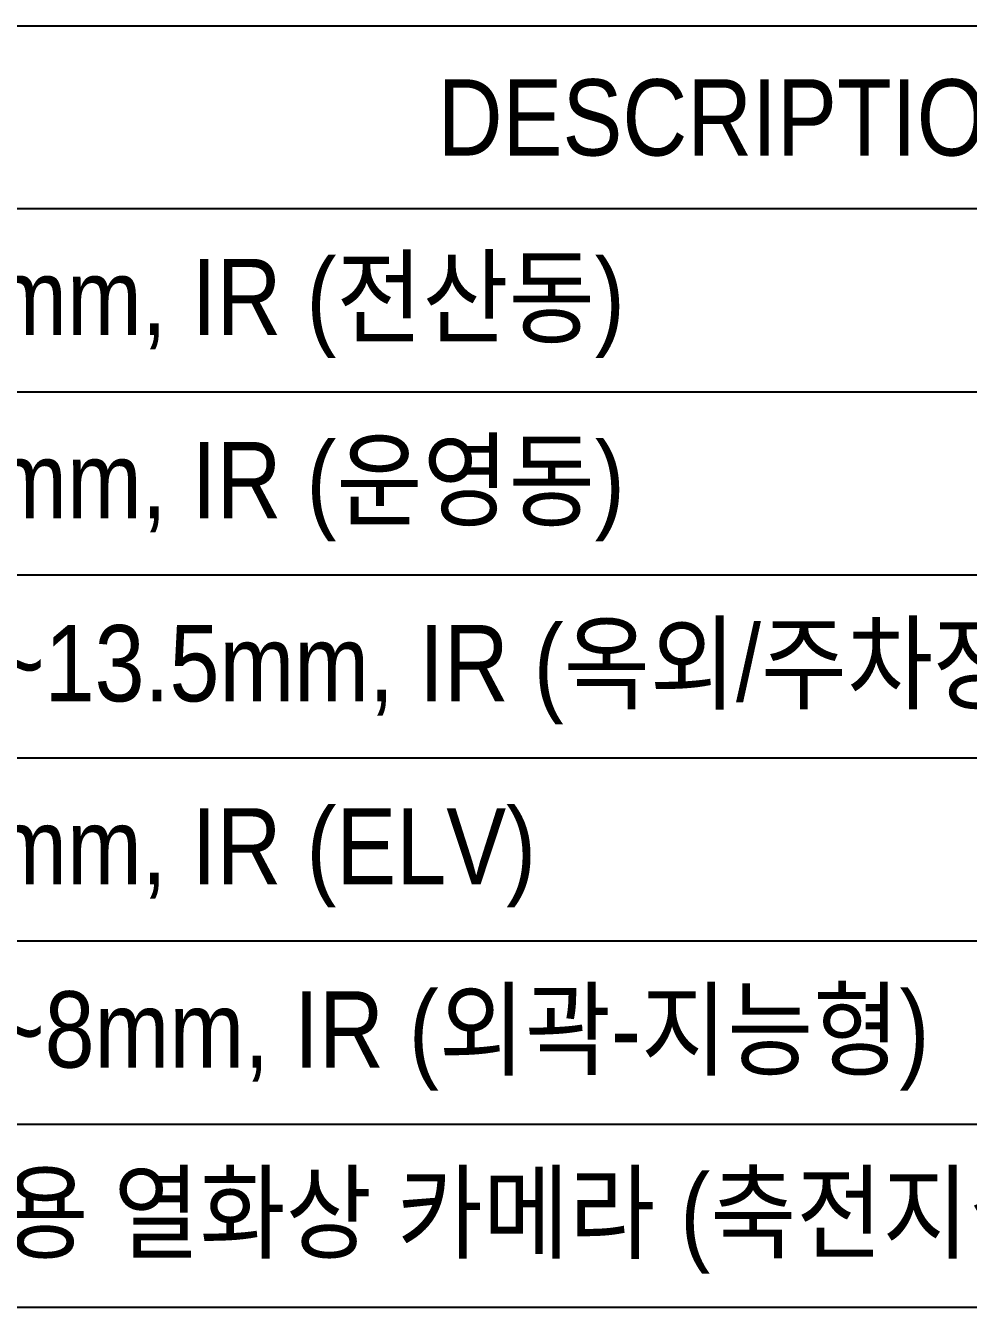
# Model space of a CAD drawing. Header units: millimetres. Extents: x 89860 to 502050, y -351975 to 882300.
# Drawn here: x 366602 to 371234, y -277997 to -271650 of the extents above; entities that cross this region are included whole.
import ezdxf
from ezdxf.enums import TextEntityAlignment as Align

# ---------------------------------------------------------------- set-up
doc = ezdxf.new("R2010")
doc.units = ezdxf.units.MM
doc.header["$LTSCALE"] = 150
doc.layers.add('-----29 Cable Schedule', color=1, linetype='Continuous')
doc.layers.add('-----30 Text', color=2, linetype='Continuous')
doc.styles.add('ELEC', font='')
doc.styles.get('ELEC').set_extended_font_data('Dotum')

# ---------------------------------------------------------------- blocks, each defined once
blk = doc.blocks.new('A$C93139d4c')
at = {"layer": '-----29 Cable Schedule', "color": 3}
blk.add_line((-5100, -10500), (-32961, -10500), dxfattribs=at)
at = {"layer": '-----29 Cable Schedule', "color": 1}
for p, q in [((-5100, -12300), (-32961, -12300)), ((-5100, -14100), (-32961, -14100)), ((-5100, -15900), (-32961, -15900)), ((-5100, -17700), (-32961, -17700)), ((-5100, -19500), (-32961, -19500)), ((-5100, -21300), (-32961, -21300))]:
    blk.add_line(p, q, dxfattribs=at)
at = {"layer": '-----29 Cable Schedule', "color": 3}
blk.add_lwpolyline([(-5100, -33900), (-32961, -33900), (-32961, -8700), (-5100, -8700)], close=True, dxfattribs=at)
at = {"layer": '-----30 Text', "color": 2, "style": 'ELEC', "width": 0.9}
blk.add_text('DESCRIPTION', height=750, dxfattribs=at).set_placement((-16630, -9600), align=Align.MIDDLE)
for s, p in [('5MP, 2.8mm, IR (전산동)', (-27561, -11366)), ('5MP, 2.8mm, IR (운영동)', (-27561, -13166)), ('5MP, 2.7~13.5mm, IR (옥외/주차장)', (-27561, -14966)), ('5MP, 2.8mm, IR (ELV)', (-27561, -16766)), ('5MP, 2.8~8mm, IR (외곽-지능형)', (-27561, -18566)), ('온도 감지용 열화상 카메라 (축전지실/전기차)', (-27561, -20366))]:
    blk.add_text(s, height=750, dxfattribs=at).set_placement(p, align=Align.MIDDLE_LEFT)

msp = doc.modelspace()

# ---------------------------------------------------------------- block references
at = {"layer": '-----29 Cable Schedule', "xscale": 0.5, "yscale": 0.5, "zscale": 0.5}
msp.add_blockref('A$C93139d4c', (378450, -267300), dxfattribs=at)

doc.saveas('drawing.dxf')
